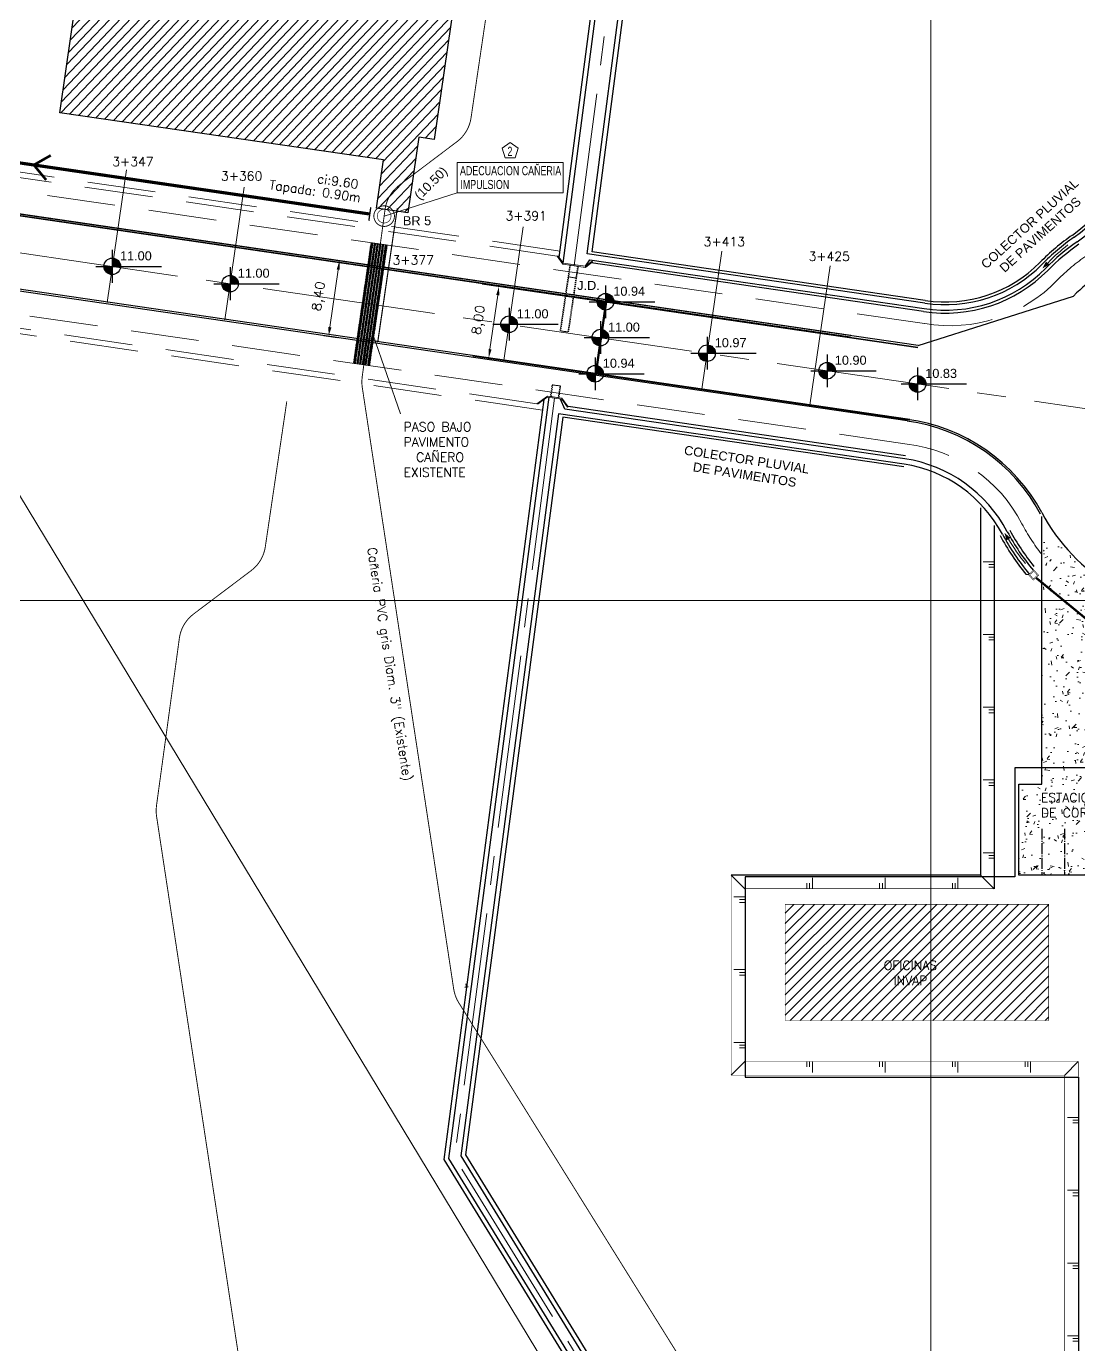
# Model space of a CAD drawing. Header units: millimetres. Extents: x 553474 to 556484, y 6145926 to 6146600.
# Drawn here: x 553900.5 to 554016.3, y 6146218.2 to 6146363.1 of the extents above; entities that cross this region are included whole.
import ezdxf

# ---------------------------------------------------------------- set-up
doc = ezdxf.new("R2010")
doc.units = ezdxf.units.MM
for name, pattern in [('( Hidden )', [0.375, 0.25, -0.125]), ('ACAD_ISO04W100', [30, 24, -3, 0, -3]), ('CENTER2', [28.575, 19.05, -3.175, 3.175, -3.175]), ('HIDDEN', [0.375, 0.25, -0.125]), ('HIDDEN2', [0.1875, 0.125, -0.0625])]:
    doc.linetypes.add(name, pattern=pattern)
for name, color, linetype in [('1', 1, 'Continuous'), ('4', 4, 'Continuous'), ('acotados', 80, 'Continuous'), ('ALAMBRADO', 1, 'Continuous'), ('ARQ_FINA', 56, 'Continuous'), ('CORDONES', 2, 'Continuous'), ('COTA INTRADOS', 1, 'Continuous'), ('cotas', 1, 'Continuous'), ('Cotas de Nivel', 7, 'Continuous'), ('DESAGUES PRIMARIOS', 10, 'Continuous'), ('EJE DE ACCESO', 210, 'CENTER2'), ('excavaciones', 1, 'Continuous'), ('Hatch', 8, 'Continuous'), ('INST PLUVIAL', 52, 'Continuous'), ('Juntas F', 94, 'Continuous'), ('Obrador_Nueva_Posicion', 7, 'Continuous'), ('TERMINACIONES', 252, 'Continuous'), ('TERRENO_RA10', 251, 'Continuous'), ('TEXT_100', 3, 'Continuous'), ('Texto', 2, 'Continuous'), ('TEXTOS', 2, 'Continuous'), ('vehiculos', 253, 'Continuous'), ('Z-ARROYO', 142, 'Continuous'), ('ZANJA', 2, 'Continuous')]:
    doc.layers.add(name, color=color, linetype=linetype)
for name, color, linetype, lineweight in [('8', 8, 'Continuous', 0), ('ARQ_TEXTOS', 2, 'Continuous', 0), ('CLOACAL PVC 160', 10, 'Continuous', 30), ('sin cordon', 10, 'Continuous', 35)]:
    doc.layers.add(name, color=color, linetype=linetype, lineweight=lineweight)
doc.styles.add('L18', font='', dxfattribs={"height": 1.2})
doc.styles.add('ROMANS', font='romans.shx')
doc.styles.get("Standard").update_dxf_attribs({"font": 'arial.ttf'})
doc.styles.add('Text_2.0 mm', font='romans.shx', dxfattribs={"width": 1.1, "height": 2})
doc.styles.add('Texto_5.0mm', font='romans.shx', dxfattribs={"width": 0.9, "height": 5})
doc.styles.add('topografia rev A (17-04-08)$0$Standard', font='txt')
doc.styles.get('L18').set_extended_font_data('@Arial Unicode MS')
doc.linetypes.add('topografia rev A (17-04-08)$0$CERCO', pattern='A,0.5,-0.005,["X",topografia rev A (17-04-08)$0$Standard,S=0.5,R=0,X=-0.1,Y=-0.25],4', length=4.505)
doc.dimstyles.new('COTA 1 EN 1 TEXTO', dxfattribs={"dimtxt": 5, "dimasz": 2, "dimexe": 1, "dimexo": 2, "dimgap": 2, "dimtad": 1, "dimlfac": -0.05, "dimzin": 1, "dimtxsty": 'Texto_5.0mm', "dimcen": 0.5, "dimclrd": 1, "dimclre": 1, "dimclrt": 255, "dimaunit": 1, "dimazin": 0, "dimtfac": 1, "dimtmove": 1, "dimatfit": 2, "dimfxl": 0, "dimtolj": 1, "dimlwd": 0, "dimarcsym": 0})
pattern_1 = [(126.693552, (553680.15967, 6146257.19371), (-0.076375535, -0.0569152), []), (216.693552, (553680.15967, 6146257.19371), (0.0569152, -0.076375535), [])]

# ---------------------------------------------------------------- blocks, each defined once
blk = doc.blocks.new('*D12')
at = {"layer": 'cotas', "color": 1, "lineweight": -2, "transparency": 16777216}
for p, q in [((553952.46, 6146334.57), (553953.5, 6146334.42)), ((553951.32, 6146326.65), (553952.36, 6146326.5))]:
    blk.add_line(p, q, dxfattribs=at)
at = {"layer": 'cotas', "color": 1, "lineweight": 0, "transparency": 16777216}
blk.add_line((553951.51, 6146327.63), (553952.37, 6146333.57), dxfattribs=at)
at = {"layer": 'cotas', "color": 1, "transparency": 16777216}
for points in [[(553952.2, 6146333.6), (553952.53, 6146333.55), (553952.51, 6146334.56)], [(553951.35, 6146327.66), (553951.68, 6146327.61), (553951.37, 6146326.64)]]:
    blk.add_solid(points, dxfattribs=at)
at = {"layer": 'Defpoints', "color": 0, "transparency": 16777216}
for p in [(553950.48, 6146334.86), (553952.51, 6146334.56), (553949.34, 6146326.94)]:
    blk.add_point(p, dxfattribs=at)
at = {"layer": 'cotas', "color": 7, "lineweight": 15, "transparency": 16777216, "insert": (553950.36, 6146330.83), "char_height": 2, "attachment_point": 5, "rotation": 81.817, "style": 'Text_2.0 mm'}
blk.add_mtext('\\A1;{\\H0.5x;8,00}', dxfattribs=at)
blk = doc.blocks.new('*D13')
at = {"layer": 'cotas', "color": 1, "lineweight": -2, "transparency": 16777216}
for p, q in [((553934.43, 6146337.45), (553935.95, 6146337.23)), ((553933.23, 6146329.13), (553934.75, 6146328.91))]:
    blk.add_line(p, q, dxfattribs=at)
at = {"layer": 'cotas', "color": 1, "lineweight": 0, "transparency": 16777216}
blk.add_line((553933.91, 6146330.05), (553934.82, 6146336.38), dxfattribs=at)
at = {"layer": 'cotas', "color": 1, "transparency": 16777216}
for points in [[(553934.65, 6146336.41), (553934.98, 6146336.36), (553934.96, 6146337.37)], [(553933.74, 6146330.07), (553934.07, 6146330.02), (553933.76, 6146329.06)]]:
    blk.add_solid(points, dxfattribs=at)
at = {"layer": 'Defpoints', "color": 0, "transparency": 16777216}
for p in [(553932.45, 6146337.73), (553934.96, 6146337.37), (553931.25, 6146329.42)]:
    blk.add_point(p, dxfattribs=at)
at = {"layer": 'cotas', "color": 7, "lineweight": 15, "transparency": 16777216, "insert": (553932.78, 6146333.44), "char_height": 2, "attachment_point": 5, "rotation": 81.8111, "style": 'Text_2.0 mm'}
blk.add_mtext('\\A1;{\\H0.5x;8,40}', dxfattribs=at)
blk = doc.blocks.new('CLOA')
at = {"const_width": 0.1875}
blk.add_lwpolyline([(-2.15625, 0, 1), (2.15625, 0, 1)], format="xyb", close=True, dxfattribs=at)
blk = doc.blocks.new('COTA_N')
for p, q in [((-1, 0), (0, 0)), ((0, 0.5), (0, -0.5))]:
    blk.add_line(p, q)
at = {"const_width": 0.065}
blk.add_lwpolyline([(0.14, 0.14), (0.28, 0.28), (0, 0), (-0.14, -0.14), (-0.28, -0.28)], dxfattribs=at)
blk = doc.blocks.new('A2si04')
for points in [[(0, 6), (0, -6)], [(-6, 0), (18, 0)]]:
    blk.add_lwpolyline(points)
at = {"const_width": 3.04}
for points in [[(0, -1.52, -0.414214), (-1.52, 0, -39.753154)], [(1.52, 0, 0.414214), (0, 1.52, 39.753154)]]:
    blk.add_lwpolyline(points, format="xyb", dxfattribs=at)
blk.add_circle((0, 0), 3.04)
for tag, p in [('NIVELTER', (3.53, 0.38)), ('NIVELLOS', (3.53, -3.39))]:
    blk.add_attdef(tag, p, '', height=3)

msp = doc.modelspace()

# ---------------------------------------------------------------- hatches: boundary and pattern name
at = {"layer": 'ARQ_FINA', "lineweight": 0}
h = msp.add_hatch(dxfattribs=at)
h.set_pattern_fill('ANSI37', color=256, scale=0.03, angle=81.69355)
h.set_pattern_definition(pattern_1)
h.paths.add_polyline_path([(553938.417, 6146339.348), (553936.481, 6146326.089), (553936.709, 6146326.056), (553938.645, 6146339.315)])
h = msp.add_hatch(dxfattribs=at)
h.set_pattern_fill('ANSI37', color=256, scale=0.03, angle=81.69355)
h.set_pattern_definition(pattern_1)
h.paths.add_polyline_path([(553938.793, 6146339.293), (553936.857, 6146326.034), (553937.006, 6146326.012), (553938.942, 6146339.272)])
h = msp.add_hatch(dxfattribs=at)
h.set_pattern_fill('ANSI37', color=256, scale=0.03, angle=81.69355)
h.set_pattern_definition(pattern_1)
h.paths.add_polyline_path([(553939.09, 6146339.25), (553937.154, 6146325.991), (553937.303, 6146325.969), (553939.239, 6146339.228)])
h = msp.add_hatch(dxfattribs=at)
h.set_pattern_fill('ANSI37', color=256, scale=0.03, angle=81.69355)
h.set_pattern_definition(pattern_1)
h.paths.add_polyline_path([(553939.387, 6146339.207), (553937.451, 6146325.947), (553937.6, 6146325.926), (553939.535, 6146339.185)])
h = msp.add_hatch(dxfattribs=at)
h.set_pattern_fill('ANSI37', color=256, scale=0.03, angle=81.69355)
h.set_pattern_definition(pattern_1)
h.paths.add_polyline_path([(553939.684, 6146339.163), (553937.748, 6146325.904), (553937.896, 6146325.882), (553939.832, 6146339.142)])
h = msp.add_hatch(dxfattribs=at)
h.set_pattern_fill('ANSI37', color=256, scale=0.03, angle=81.69355)
h.set_pattern_definition(pattern_1)
h.paths.add_polyline_path([(553938.272, 6146325.827), (553940.208, 6146339.087), (553939.981, 6146339.12), (553938.045, 6146325.861)])
at = {"layer": 'Hatch', "linetype": 'Continuous', "lineweight": 9}
h = msp.add_hatch(dxfattribs=at)
h.set_pattern_fill('ANSI31', color=256, scale=0.25, angle=1.46243)
h.set_pattern_definition([(46.462425375, (157033.4067, -12136.7903), (-0.57540746575, 0.54675891475), [])])
h.paths.add_polyline_path([(553949.364, 6146378.284), (553938.8, 6146379.817), (553940.1, 6146388.783), (553926.74, 6146390.721), (553926.466, 6146388.83), (553918.874, 6146389.937), (553918.871, 6146389.917), (553918.265, 6146385.935), (553906.895, 6146389.695), (553901.032, 6146375.518), (553907.36, 6146375.54), (553904.183, 6146353.64), (553939.786, 6146348.476), (553939.012, 6146343.139), (553942.475, 6146342.637), (553943.68, 6146350.942), (553945.363, 6146350.698)])
h.paths.add_polyline_path([(553916.251, 6146364.063), (553944.163, 6146364.063), (553944.163, 6146375.842), (553916.251, 6146375.842)], flags=16)
at = {"layer": 'Hatch', "lineweight": 0, "ltscale": 50}
h = msp.add_hatch(dxfattribs=at)
h.set_pattern_fill('AR-CONC', color=256, scale=0.02)
h.set_pattern_definition([(50, (1000, 0), (3.6436933799, -0.3187817108), [0.381, -4.191]), (355, (1000, 0), (-0.7048684285, 3.8211369048), [0.3048, -3.3528116834]), (100.4514447, (1000.3036, -0.0266), (2.9388249418, 3.5023550382), [0.323800176, -3.561804892]), (46.1842, (1000, 1.016), (5.421580818, -0.8408465587), [0.5715, -6.2865]), (96.63555761, (1000.452, 0.946), (4.748082681, 4.948522492), [0.485700463, -5.342712163]), (351.18415117, (1000, 1.016), (4.7480826813, 4.9485224917), [0.4571993414, -5.0291946384]), (21, (1000.508, 0.762), (3.0322878254, -2.0453039637), [0.381, -4.191]), (326, (1000.508, 0.762), (1.236040567, 3.6837593224), [0.3048, -3.3528]), (71.451445, (1000.7607, 0.5916), (4.2683283856, 1.6384553777), [0.323800176, -3.561798752]), (37.5, (1000, 0), (0.061772065, 1.69110077746), [0, -3.31216, 0, -3.4036, 0, -3.3655]), (7.5, (1000, 0), (1.3363932502, 2.00361149636), [0, -1.94056, 0, -3.23596, 0, -1.2827]), (327.5, (998.8672, 0), (2.71181190334, -0.11457487985), [0, -1.27, 0, -3.9624, 0, -5.2578]), (317.5, (998.3592, 0), (2.9625836277, 0.5085298207), [0, -1.651, 0, -2.63144, 0, -3.7338])])
edge = h.paths.add_edge_path()
edge.add_line((554017.198, 6146292.602), (554017.198, 6146298.216))
edge.add_arc((554020.885, 6146297.914), 3.699, 107.63006, 175.32062, ccw=False)
edge.add_line((554019.764, 6146301.439), (554015.362, 6146304.933))
edge.add_line((554015.362, 6146304.933), (554014.037, 6146306.463))
edge.add_line((554014.037, 6146306.463), (554012.893, 6146308.076))
edge.add_line((554012.893, 6146308.076), (554012.198, 6146309.247))
edge.add_line((554012.198, 6146309.247), (554012.414, 6146304.939))
edge.add_line((554012.414, 6146304.939), (554012.198, 6146303.045))
edge.add_line((554012.198, 6146303.045), (554012.198, 6146279.802))
edge.add_line((554012.198, 6146279.802), (554030.004, 6146279.802))
edge.add_line((554030.004, 6146279.802), (554028.082, 6146279.936))
edge.add_line((554028.082, 6146279.936), (554027.277, 6146280.166))
edge.add_line((554027.277, 6146280.166), (554026.227, 6146280.41))
edge.add_line((554026.227, 6146280.41), (554025.106, 6146280.755))
edge.add_line((554025.106, 6146280.755), (554024.243, 6146281.172))
edge.add_line((554024.243, 6146281.172), (554023.624, 6146281.574))
edge.add_line((554023.624, 6146281.574), (554023.316, 6146281.689))
edge.add_line((554023.316, 6146281.689), (554022.457, 6146282.264))
edge.add_line((554022.457, 6146282.264), (554021.146, 6146283.45))
edge.add_line((554021.146, 6146283.45), (554019.928, 6146284.707))
edge.add_line((554019.928, 6146284.707), (554019.089, 6146286.065))
edge.add_line((554019.089, 6146286.065), (554018.499, 6146287.056))
edge.add_line((554018.499, 6146287.056), (554017.646, 6146289.254))
edge.add_line((554017.646, 6146289.254), (554017.261, 6146290.699))
edge.add_line((554017.261, 6146290.699), (554017.189, 6146292.05))
edge.add_line((554017.189, 6146292.05), (554017.198, 6146292.602))
h = msp.add_hatch(dxfattribs=at)
h.set_pattern_fill('AR-CONC', color=256, scale=0.02)
h.set_pattern_definition([(50, (685.9995, -7.259), (3.6436933799, -0.3187817108), [0.381, -4.191]), (355, (685.9995, -7.259), (-0.7048684285, 3.8211369048), [0.3048, -3.3528116834]), (100.4514447, (686.303, -7.2855), (2.9388249418, 3.5023550382), [0.323800176, -3.561804892]), (46.1842, (685.9995, -6.243), (5.421580818, -0.8408465587), [0.5715, -6.2865]), (96.63555761, (686.4513, -6.313), (4.748082681, 4.948522492), [0.485700463, -5.342712163]), (351.18415117, (685.9995, -6.243), (4.7480826813, 4.9485224917), [0.4571993414, -5.0291946384]), (21, (686.5075, -6.497), (3.0322878254, -2.0453039637), [0.381, -4.191]), (326, (686.5075, -6.497), (1.236040567, 3.6837593224), [0.3048, -3.3528]), (71.451445, (686.7602, -6.6674), (4.2683283856, 1.6384553777), [0.323800176, -3.561798752]), (37.5, (685.9995, -7.259), (0.061772065, 1.69110077746), [0, -3.31216, 0, -3.4036, 0, -3.3655]), (7.5, (685.9995, -7.259), (1.3363932502, 2.00361149636), [0, -1.94056, 0, -3.23596, 0, -1.2827]), (327.5, (684.8667, -7.259), (2.71181190334, -0.11457487985), [0, -1.27, 0, -3.9624, 0, -5.2578]), (317.5, (684.3587, -7.259), (2.9625836277, 0.5085298207), [0, -1.651, 0, -2.63144, 0, -3.7338])])
h.paths.add_polyline_path([(554074.996, 6146263.298), (554069.986, 6146263.303), (554064.772, 6146268.516), (554069.895, 6146273.639), (554066.356, 6146277.171), (554054.988, 6146265.803), (554054.988, 6146263.303), (554049.975, 6146263.303), (554049.975, 6146238.303), (554074.979, 6146238.285)])
h.paths.add_polyline_path([(554057.96, 6146285.548), (554052.008, 6146291.499), (554051.819, 6146288.771), (554051.286, 6146286.776), (554051.102, 6146285.778), (554045.127, 6146279.803), (554009.698, 6146279.803), (554009.698, 6146269.803), (554042.198, 6146269.803)])
at = {"layer": 'Hatch', "linetype": 'Continuous', "lineweight": 5}
h = msp.add_hatch(dxfattribs=at)
h.set_pattern_fill('ANSI31', color=256, scale=0.25)
h.paths.add_polyline_path([(554012.963, 6146266.581), (553983.983, 6146266.581), (553983.983, 6146253.804), (554012.963, 6146253.804)])

# ---------------------------------------------------------------- linework, layer by layer
at = {"layer": '1', "lineweight": 25}
msp.add_line((553998.61, 6146328.034), (554015.702, 6146333.484), dxfattribs=at)
at = {"layer": '1', "linetype": 'Continuous'}
for p, q in [((554005.465, 6146310.179), (554005.465, 6146269.802)), ((554006.965, 6146308.25), (554006.965, 6146268.302)), ((553978.04, 6146269.802), (553979.54, 6146268.302)), ((554005.457, 6146269.802), (553978.04, 6146269.802)), ((554005.457, 6146269.802), (554006.957, 6146268.302)), ((553979.54, 6146249.302), (553978.04, 6146247.801)), ((554016.224, 6146249.303), (554014.724, 6146247.802))]:
    msp.add_line(p, q, dxfattribs=at)
at = {"layer": '1', "lineweight": 0, "ltscale": 2, "const_width": 0.28, "flags": 128}
msp.add_lwpolyline([(553903.196, 6146348.949), (553901.338, 6146347.895), (553902.695, 6146346.242)], dxfattribs=at)
at = {"layer": '1', "lineweight": 25, "flags": 128}
for points in [[(553991.171, 6146328.957), (553882.307, 6146344.851, 0.1725437), (553846.813, 6146337.777), (553699.242, 6146249.625, -0.1354368), (553675.652, 6146243.116), (553596.765, 6146243.116, -0.2642674), (553583.879, 6146250.438), (553582.923, 6146252.041)], [(553991.2, 6146329.155), (553882.336, 6146345.049, 0.1725437), (553846.711, 6146337.948), (553699.14, 6146249.796, -0.1354368), (553675.652, 6146243.316), (553596.765, 6146243.316, -0.2642674), (553584.05, 6146250.54), (553583.125, 6146252.093)], [(553998.581, 6146327.836), (553882.035, 6146344.851, 0.1725437), (553846.542, 6146337.777), (553698.971, 6146249.625, -0.1354368), (553675.381, 6146243.116), (553596.493, 6146243.116, -0.1922378), (553586.163, 6146247.24, -0.1922378)], [(553998.61, 6146328.034), (553882.064, 6146345.049, 0.1725437), (553846.439, 6146337.948), (553698.868, 6146249.796, -0.1354368), (553675.381, 6146243.316), (553596.493, 6146243.316, -0.1922378), (553586.3, 6146247.385, -0.1922378)], [(553997.697, 6146319.92), (553881.151, 6146336.935, 0.1725437), (553850.916, 6146330.909), (553703.345, 6146242.757, -0.1354368), (553675.652, 6146235.116), (553614.127, 6146235.116, 0.5819438), (553603.818, 6146216.973), (553611.435, 6146204.189)], [(553997.668, 6146319.722), (553881.122, 6146336.737, 0.1725437), (553851.018, 6146330.737), (553703.447, 6146242.585, -0.1354368), (553675.652, 6146234.916), (553614.127, 6146234.916, 0.5819438), (553603.99, 6146217.076), (553611.607, 6146204.291)]]:
    msp.add_lwpolyline(points, format="xyb", dxfattribs=at)
at = {"layer": '1', "linetype": 'Continuous', "lineweight": 0, "flags": 128}
for points in [[(554006.965, 6146304.258), (554005.765, 6146304.258)], [(554006.965, 6146303.958), (554006.365, 6146303.958)], [(554006.965, 6146303.658), (554006.365, 6146303.658)], [(554006.965, 6146296.258), (554005.765, 6146296.258)], [(554006.965, 6146295.958), (554006.365, 6146295.958)], [(554006.965, 6146295.658), (554006.365, 6146295.658)], [(554006.965, 6146288.258), (554005.765, 6146288.258)], [(554006.965, 6146287.958), (554006.365, 6146287.958)], [(554006.965, 6146287.658), (554006.365, 6146287.658)], [(554006.965, 6146280.258), (554005.765, 6146280.258)], [(554006.965, 6146279.958), (554006.365, 6146279.958)], [(554006.965, 6146279.658), (554006.365, 6146279.658)], [(554006.965, 6146272.258), (554005.765, 6146272.258)], [(554006.965, 6146271.958), (554006.365, 6146271.958)], [(554006.965, 6146271.658), (554006.365, 6146271.658)], [(553986.373, 6146268.302), (553986.373, 6146268.902)], [(553986.673, 6146268.302), (553986.673, 6146268.902)], [(553986.973, 6146268.302), (553986.973, 6146269.502)], [(553994.373, 6146268.302), (553994.373, 6146268.902)], [(553994.673, 6146268.302), (553994.673, 6146268.902)], [(553994.973, 6146268.302), (553994.973, 6146269.502)], [(554002.373, 6146268.302), (554002.373, 6146268.902)], [(554002.673, 6146268.302), (554002.673, 6146268.902)], [(554002.973, 6146268.302), (554002.973, 6146269.502)], [(553979.54, 6146267.4), (553978.34, 6146267.4)], [(553979.54, 6146267.1), (553978.94, 6146267.1)], [(553979.54, 6146266.8), (553978.94, 6146266.8)], [(553979.54, 6146259.4), (553978.34, 6146259.4)], [(553979.54, 6146259.1), (553978.94, 6146259.1)], [(553979.54, 6146258.8), (553978.94, 6146258.8)], [(553979.54, 6146251.4), (553978.34, 6146251.4)], [(553979.54, 6146251.1), (553978.94, 6146251.1)], [(553979.54, 6146250.8), (553978.94, 6146250.8)], [(553986.373, 6146249.298), (553986.373, 6146248.698)], [(553986.673, 6146249.298), (553986.673, 6146248.698)], [(553986.973, 6146249.298), (553986.973, 6146248.098)], [(553994.373, 6146249.298), (553994.373, 6146248.698)], [(553994.673, 6146249.298), (553994.673, 6146248.698)], [(553994.973, 6146249.298), (553994.973, 6146248.098)], [(554002.373, 6146249.298), (554002.373, 6146248.698)], [(554002.673, 6146249.298), (554002.673, 6146248.698)], [(554002.973, 6146249.298), (554002.973, 6146248.098)], [(554010.373, 6146249.298), (554010.373, 6146248.698)], [(554010.673, 6146249.298), (554010.673, 6146248.698)], [(554010.973, 6146249.298), (554010.973, 6146248.098)], [(554016.224, 6146243.136), (554015.024, 6146243.136)], [(554016.224, 6146242.836), (554015.624, 6146242.836)], [(554016.224, 6146242.536), (554015.624, 6146242.536)], [(554016.224, 6146235.136), (554015.024, 6146235.136)], [(554016.224, 6146234.836), (554015.624, 6146234.836)], [(554016.224, 6146234.536), (554015.624, 6146234.536)], [(554016.224, 6146227.136), (554015.024, 6146227.136)], [(554016.224, 6146226.836), (554015.624, 6146226.836)], [(554016.224, 6146226.536), (554015.624, 6146226.536)], [(554016.224, 6146219.136), (554015.024, 6146219.136)], [(554016.224, 6146218.836), (554015.624, 6146218.836)], [(554016.224, 6146218.536), (554015.624, 6146218.536)]]:
    msp.add_lwpolyline(points, dxfattribs=at)
at = {"layer": '1', "lineweight": 9, "const_width": 0.05, "flags": 128}
for points in [[(554010.741, 6146302.833), (554011.27, 6146302.233), (554011.87, 6146302.763), (554011.341, 6146303.362)], [(554010.882, 6146302.824), (554011.279, 6146302.374), (554011.729, 6146302.771), (554011.332, 6146303.221)]]:
    msp.add_lwpolyline(points, close=True, dxfattribs=at)
at = {"layer": '1', "linetype": 'Continuous', "const_width": 0.05, "flags": 128}
for points in [[(553978.04, 6146269.802), (553978.04, 6146247.801), (554014.726, 6146247.801)], [(554016.225, 6146229.014), (554016.224, 6146249.302), (553979.54, 6146249.301), (553979.54, 6146268.302)], [(553979.54, 6146268.302), (554006.957, 6146268.302)], [(554016.227, 6146131.126), (554016.225, 6146229.014)]]:
    msp.add_lwpolyline(points, dxfattribs=at)
msp.add_lwpolyline([(554012.963, 6146253.804), (553983.983, 6146253.804), (553983.983, 6146266.581), (554012.963, 6146266.581)], close=True, dxfattribs=at)
at = {"layer": '1', "linetype": 'Continuous', "flags": 128}
msp.add_lwpolyline([(554014.726, 6146247.801, 0.05, 0.05, 0), (554014.726, 6146131.126, 0, 0, 0)], format="xyseb", dxfattribs=at)
at = {"layer": '1', "lineweight": 25}
for centre, radius, start, end in [((554030.25, 6146319.171), 20.409, 124.9031, 135.4671), ((554030.25, 6146319.172), 20.401, 207.76535, 239.94675)]:
    msp.add_arc(centre, radius, start, end, dxfattribs=at)
at = {"layer": '4', "lineweight": 5}
for p, q in [((553939.87, 6146342.269), (553947.913, 6146344.813)), ((553938.654, 6146329.184), (553941.685, 6146320.543))]:
    msp.add_line(p, q, dxfattribs=at)
at = {"layer": '4', "lineweight": 5, "flags": 128}
msp.add_lwpolyline([(553947.913, 6146348.163), (553959.56, 6146348.163), (553959.56, 6146344.813), (553947.913, 6146344.813)], close=True, dxfattribs=at)
at = {"layer": '8', "lineweight": 0}
for p, q in [((554000, 6146600), (554000, 6145926.088)), ((553495.062, 6146300), (554400, 6146300))]:
    msp.add_line(p, q, dxfattribs=at)
at = {"layer": '8', "linetype": 'HIDDEN', "lineweight": 9, "ltscale": 30, "flags": 128}
for points in [[(553958.904, 6146337.873), (553882.642, 6146349.007, 0.1725437), (553844.388, 6146341.382), (553696.817, 6146253.23, -0.126077), (553676.919, 6146247.344)], [(553959.222, 6146338.433), (553882.729, 6146349.601, 0.1725437), (553844.08, 6146341.897), (553696.509, 6146253.746, -0.1228911), (553677.414, 6146247.966)], [(553999.319, 6146330.457), (553882.425, 6146347.523, 0.1725437), (553845.157, 6146340.095), (553697.586, 6146251.943, -0.1354368), (553675.381, 6146245.816), (553586.54, 6146245.816)], [(553997.384, 6146317.197), (553880.49, 6146334.264, 0.1725437), (553852.029, 6146328.591), (553704.458, 6146240.439, -0.1354368), (553675.381, 6146232.416), (553594.507, 6146232.416)], [(553956.678, 6146321.624), (553880.273, 6146332.779, 0.1725437), (553852.798, 6146327.303), (553705.227, 6146239.151, -0.1285215), (553676.963, 6146230.937)], [(553957.29, 6146320.929), (553880.186, 6146332.186, 0.1725437), (553853.106, 6146326.788), (553705.535, 6146238.636, -0.1259246), (553677.58, 6146230.357)]]:
    msp.add_lwpolyline(points, format="xyb", dxfattribs=at)
at = {"layer": '8', "linetype": 'HIDDEN', "lineweight": 9, "ltscale": 30}
for centre, radius, start, end in [((554030.25, 6146319.171), 22.9, 124.9031, 135.39314), ((554002.129, 6146346.598), 16.382, 260.15535, 316.16849), ((553995.454, 6146300.917), 16.394, 27.2455, 83.24051), ((554030.25, 6146319.171), 22.9, 207.99397, 217.97396)]:
    msp.add_arc(centre, radius, start, end, dxfattribs=at)
at = {"layer": 'acotados', "lineweight": 0, "flags": 128}
for points in [[(554012.856, 6146337.112, 0.5, 0, 0), (554012.279, 6146336.515, 0, 0, 0)], [(554008.544, 6146306.742, 0.5, 0, 0), (554008.1, 6146307.443, 0, 0, 0)]]:
    msp.add_lwpolyline(points, format="xyseb", dxfattribs=at)
at = {"layer": 'acotados', "lineweight": 0}
for centre, radius, start, end in [((554030.227, 6146319.978), 24.4, 128.38241, 135.39314), ((554027.443, 6146317.902), 21.947, 210.56672, 219.09693)]:
    msp.add_arc(centre, radius, start, end, dxfattribs=at)
at = {"layer": 'ALAMBRADO', "linetype": 'topografia rev A (17-04-08)$0$CERCO', "lineweight": 20, "ltscale": 3, "flags": 128}
msp.add_lwpolyline([(553831.756, 6146284.733), (553893.37, 6146322.064), (554038.094, 6146082.898), (554000.109, 6146059.861), (554000.109, 6146021.982), (554342.017, 6146021.982), (554342.017, 6146272.927), (554307.611, 6146307.108), (554088.39, 6146307.108), (554088.39, 6146291.358), (554072.601, 6146291.358)], dxfattribs=at)
at = {"layer": 'ARQ_FINA', "linetype": 'HIDDEN2', "lineweight": 0, "ltscale": 0.25}
for p, q in [((553938.645, 6146339.315), (553936.709, 6146326.056)), ((553938.793, 6146339.293), (553936.857, 6146326.034)), ((553938.942, 6146339.272), (553937.006, 6146326.012)), ((553939.09, 6146339.25), (553937.154, 6146325.991)), ((553939.239, 6146339.228), (553937.303, 6146325.969)), ((553939.387, 6146339.207), (553937.451, 6146325.947)), ((553939.535, 6146339.185), (553937.6, 6146325.926)), ((553939.684, 6146339.163), (553937.748, 6146325.904)), ((553939.832, 6146339.142), (553937.896, 6146325.882)), ((553939.981, 6146339.12), (553938.045, 6146325.861))]:
    msp.add_line(p, q, dxfattribs=at)
at = {"layer": 'ARQ_FINA', "linetype": 'HIDDEN2', "lineweight": 0, "ltscale": 0.25, "flags": 128}
msp.add_lwpolyline([(553940.208, 6146339.087), (553938.272, 6146325.827)], dxfattribs=at)
at = {"layer": 'CLOACAL PVC 160', "linetype": 'Continuous', "ltscale": 3, "const_width": 0.35, "flags": 128}
msp.add_lwpolyline([(553862.979, 6146353.495), (553938.293, 6146342.499)], dxfattribs=at)
at = {"layer": 'CLOACAL PVC 160', "const_width": 0.15, "flags": 128}
msp.add_lwpolyline([(553938.185, 6146341.753), (553938.401, 6146343.246)], dxfattribs=at)
at = {"layer": 'CORDONES', "lineweight": 30, "ltscale": 50}
for radius, start, end in [(19.6, 27.99396, 82.21971), (19.8, 28.23162, 82.21981)]:
    msp.add_arc((553994.754, 6146300.302), radius, start, end, dxfattribs=at)
at = {"layer": 'cotas', "color": 10, "lineweight": 0, "elevation": 9.157, "flags": 128}
msp.add_lwpolyline([(553941.307, 6146343.005), (553939.179, 6146328.424)], dxfattribs=at)
at = {"layer": 'cotas', "lineweight": 0, "elevation": 9.157, "flags": 128}
msp.add_lwpolyline([(553941.316, 6146343.12), (553939.187, 6146328.539)], dxfattribs=at)
at = {"layer": 'DESAGUES PRIMARIOS', "color": 254, "linetype": '( Hidden )', "lineweight": 5, "ltscale": 30, "const_width": 0.1, "flags": 128}
msp.add_lwpolyline([(554120.272, 6146169.502), (554095.538, 6146169.502, 0.1198872), (554093.701, 6146169.055), (554082.699, 6146163.365, -0.1185097), (554080.883, 6146162.918), (554034.112, 6146162.664, -0.4158057), (554032.102, 6146164.664), (554032.102, 6146190.003, 0.4133224), (554024.126, 6146198.003), (553986.217, 6146198.119, -0.2580898), (553982.835, 6146200.003), (553948.081, 6146255.753, -0.1019995), (553947.52, 6146257.268), (553937.463, 6146323.437, -0.0717684), (553937.454, 6146324.579), (553939.972, 6146343.013, -0.1998762), (553941.527, 6146345.666), (553947.876, 6146350.452, 0.1970261), (553949.425, 6146353.061), (553951.788, 6146369.052)], format="xyb", dxfattribs=at)
at = {"layer": 'DESAGUES PRIMARIOS', "color": 254, "lineweight": 5, "const_width": 0.1, "flags": 128}
msp.add_lwpolyline([(554100.795, 6146122.338), (554072.912, 6146122.338, 0.1198872), (554071.074, 6146121.891), (554060.072, 6146116.201, -0.1185097), (554058.256, 6146115.754), (554011.486, 6146115.5, -0.4158057), (554009.475, 6146117.5), (554009.475, 6146142.839, 0.4133224), (554001.499, 6146150.839), (553963.59, 6146150.954, -0.2580898), (553960.208, 6146152.838), (553925.454, 6146208.588, -0.1019995), (553924.894, 6146210.103), (553914.836, 6146276.272, -0.0717684), (553914.827, 6146277.415), (553917.345, 6146295.849, -0.1998762), (553918.9, 6146298.502), (553925.249, 6146303.288, 0.1970261), (553926.798, 6146305.897), (553929.161, 6146321.888)], format="xyb", dxfattribs=at)
at = {"layer": 'EJE DE ACCESO', "color": 10, "lineweight": 0, "flags": 128}
for points in [[(553960.776, 6146336.824), (553975.146, 6146446.538)], [(553958.624, 6146322.246), (553947.628, 6146238.773), (553979.108, 6146187.549), (553992.248, 6146179.756), (553992.552, 6146164.616), (554040.329, 6146085.5)]]:
    msp.add_lwpolyline(points, dxfattribs=at)
for points, elevation in [([(553911.517, 6146347.354), (553909.388, 6146332.773)], 9.15), ([(553924.48, 6146345.462), (553922.351, 6146330.881)], 9.18), ([(553955.179, 6146341.103), (553953.032, 6146326.401)], 8.917), ([(553977.019, 6146338.4), (553974.803, 6146323.223)], 9), ([(553988.93, 6146336.797), (553986.695, 6146321.486)], 9.049)]:
    msp.add_lwpolyline(points, dxfattribs=dict(at, elevation=elevation))
msp.add_lwpolyline([(554030.242, 6146319.171), (553881.457, 6146340.893, 0.1725437), (553848.593, 6146334.343), (553701.022, 6146246.191, -0.1354368), (553675.381, 6146239.116), (553590.146, 6146239.116)], format="xyb", dxfattribs=at)
at = {"layer": 'excavaciones', "flags": 128}
msp.add_lwpolyline([(554047.646, 6146290.473), (554038.765, 6146281.592), (554009.235, 6146281.592), (554009.235, 6146269.592), (553979.577, 6146269.592), (553979.577, 6146247.591), (554016.263, 6146247.591), (554016.263, 6146204.651), (554045.986, 6146204.651), (554045.986, 6146171.662), (554078.004, 6146171.662), (554078.004, 6146263.087), (554047.617, 6146290.444)], dxfattribs=at)
at = {"layer": 'Hatch', "linetype": 'Continuous', "flags": 128}
msp.add_lwpolyline([(553939.012, 6146343.139), (553939.786, 6146348.476), (553904.183, 6146353.64), (553907.36, 6146375.54), (553901.032, 6146375.518), (553906.895, 6146389.695), (553918.265, 6146385.935), (553918.844, 6146389.921), (553918.871, 6146389.917), (553918.874, 6146389.937), (553926.466, 6146388.83), (553926.74, 6146390.721), (553940.1, 6146388.783), (553938.8, 6146379.817), (553949.364, 6146378.284), (553945.363, 6146350.698), (553943.68, 6146350.942), (553942.475, 6146342.637), (553939.012, 6146343.139)], dxfattribs=at)
at = {"layer": 'INST PLUVIAL', "color": 41, "linetype": '( Hidden )', "ltscale": 1.5, "const_width": 0.25, "flags": 128}
msp.add_lwpolyline([(554017.53, 6146297.612), (554011.57, 6146302.498)], dxfattribs=at)
at = {"layer": 'Juntas F', "linetype": 'ByBlock', "flags": 128}
for points in [[(553964.233, 6146332.852), (553963.077, 6146324.936)], [(553964.332, 6146332.837), (553963.176, 6146324.921)]]:
    msp.add_lwpolyline(points, dxfattribs=at)
at = {"layer": 'Obrador_Nueva_Posicion', "lineweight": 0, "flags": 128}
for points in [[(553959.531, 6146337), (553958.906, 6146337.873), (553959.026, 6146337.851)], [(553959.549, 6146337.118), (553959.026, 6146337.851)], [(553959.529, 6146336.985), (553962.005, 6146336.635), (553962.022, 6146336.753), (553959.547, 6146337.104), (553959.529, 6146336.985)], [(553962.005, 6146336.635), (553962.787, 6146337.237)], [(553962.022, 6146336.753), (553962.735, 6146337.304)], [(553962.735, 6146337.304), (553962.787, 6146337.237)], [(553962.735, 6146337.304), (553962.785, 6146337.236)], [(553957.818, 6146322.365), (553956.797, 6146321.607), (553956.678, 6146321.624), (553957.835, 6146322.483)], [(553957.835, 6146322.483), (553959.418, 6146322.25), (553959.4, 6146322.131), (553957.818, 6146322.365), (553957.835, 6146322.483)], [(553959.4, 6146322.131), (553960.049, 6146321.258)], [(553959.418, 6146322.25), (553960.117, 6146321.309)], [(553960.049, 6146321.258), (553960.117, 6146321.309)]]:
    msp.add_lwpolyline(points, dxfattribs=at)
at = {"layer": 'sin cordon', "ltscale": 50, "flags": 128}
for points in [[(553998.59, 6146327.836), (553950.664, 6146334.833)], [(553997.434, 6146319.92), (553949.643, 6146326.897)]]:
    msp.add_lwpolyline(points, dxfattribs=at)
at = {"layer": 'TERMINACIONES', "linetype": 'HIDDEN', "lineweight": 5, "ltscale": 0.5, "flags": 128}
for points in [[(553960.098, 6146335.594), (553961.038, 6146335.455), (553961.228, 6146336.741), (553960.288, 6146336.88)], [(553958.346, 6146323.722), (553959.286, 6146323.583), (553959.096, 6146322.297), (553958.157, 6146322.436)]]:
    msp.add_lwpolyline(points, close=True, dxfattribs=at)
for points in [[(553960.172, 6146335.583), (553960.964, 6146335.466), (553961.153, 6146336.752), (553960.362, 6146336.869), (553960.172, 6146335.583)], [(553961.038, 6146335.455), (553960.162, 6146329.519), (553959.222, 6146329.658), (553960.098, 6146335.594)], [(553960.964, 6146335.466), (553960.088, 6146329.53), (553959.296, 6146329.647), (553960.172, 6146335.583)], [(553958.421, 6146323.711), (553959.212, 6146323.594), (553959.022, 6146322.308), (553958.231, 6146322.425), (553958.421, 6146323.711)]]:
    msp.add_lwpolyline(points, dxfattribs=at)
at = {"layer": 'TEXT_100', "color": 2, "lineweight": 5, "flags": 128}
msp.add_lwpolyline([(553953.736, 6146350.375), (553952.845, 6146349.727), (553953.186, 6146348.679), (553954.287, 6146348.679), (553954.628, 6146349.727)], close=True, dxfattribs=at)
at = {"layer": 'vehiculos', "color": 7, "linetype": 'ACAD_ISO04W100', "ltscale": 0.05}
for p, q in [((554012.198, 6146274.902), (554012.198, 6146269.902)), ((554014.698, 6146274.902), (554014.698, 6146269.902))]:
    msp.add_line(p, q, dxfattribs=at)
at = {"layer": 'vehiculos', "color": 7, "linetype": 'Continuous', "ltscale": 0.05, "flags": 128}
for points in [[(554012.198, 6146279.802), (554012.198, 6146309.247)], [(554057.967, 6146285.541), (554042.198, 6146269.802), (554009.698, 6146269.802), (554009.698, 6146279.802), (554012.198, 6146279.802)]]:
    msp.add_lwpolyline(points, dxfattribs=at)
at = {"layer": 'ZANJA', "flags": 128}
for points in [[(553959.127, 6146337.709), (553973.411, 6146446.765)], [(553959.552, 6146337.097), (553973.907, 6146446.701)], [(553962.209, 6146338.13), (553976.386, 6146446.376)], [(553999.385, 6146333.005), (553962.742, 6146338.355), (553976.881, 6146446.311)], [(553999.341, 6146332.708), (553962.209, 6146338.13)], [(553962.03, 6146336.759), (553962.512, 6146337.479), (553999.255, 6146332.114)], [(553999.204, 6146331.788), (553962.642, 6146337.127)], [(553957.443, 6146322.086), (553946.435, 6146238.519), (553978.277, 6146186.705), (553991.111, 6146179.093), (553991.408, 6146164.285), (554039.345, 6146084.905)], [(553957.981, 6146322.341), (553946.954, 6146238.63), (553978.638, 6146187.072), (553991.606, 6146179.382), (553991.906, 6146164.429), (554039.773, 6146085.164)], [(553997.156, 6146315.584), (553959.754, 6146321.045), (553959.265, 6146322.151)], [(553997.204, 6146315.911), (553960.103, 6146321.328)], [(553959.053, 6146320.541), (553948.303, 6146238.917), (553979.578, 6146188.026), (553992.891, 6146180.131), (553993.198, 6146164.803), (554040.885, 6146085.836)], [(553997.026, 6146314.694), (553959.51, 6146320.171), (553948.822, 6146239.028), (553979.939, 6146188.393), (553993.385, 6146180.419), (553993.696, 6146164.947), (554041.313, 6146086.094)], [(553997.07, 6146314.991), (553959.053, 6146320.541)], [(554010.741, 6146302.833), (554010.475, 6146302.866)]]:
    msp.add_lwpolyline(points, dxfattribs=at)
at = {"layer": 'ZANJA'}
for centre, radius, start, end in [((554007.248, 6146352.14), 14.57, 304.9031, 359.12885), ((554007.248, 6146352.14), 14.87, 304.9031, 359.12885), ((554007.248, 6146352.14), 15.47, 304.9031, 359.12885), ((554030.25, 6146319.171), 25.63, 124.9031, 135.39314), ((554030.25, 6146319.171), 25.33, 124.9031, 135.39314), ((554030.25, 6146319.171), 24.73, 124.9031, 135.39314), ((554030.25, 6146319.171), 24.4, 124.9031, 135.39314), ((554001.63, 6146347.401), 14.87, 261.16739, 315.39314), ((554001.63, 6146347.401), 14.57, 261.16739, 315.39314), ((554001.63, 6146347.401), 15.8, 261.16739, 315.39314), ((554001.63, 6146347.401), 15.47, 261.16739, 315.39314), ((553994.753, 6146300.302), 14.87, 27.9943, 81.07631), ((553994.753, 6146300.302), 15.47, 27.9943, 81.07631), ((554030.25, 6146319.171), 24.4, 207.99397, 219.19723), ((554030.25, 6146319.171), 25.63, 207.99397, 219.50656), ((554030.25, 6146319.171), 25.33, 207.99397, 219.93803), ((554030.25, 6146319.171), 24.73, 207.99397, 219.9015)]:
    msp.add_arc(centre, radius, start, end, dxfattribs=at)

# ---------------------------------------------------------------- block references
at = {"layer": 'CLOACAL PVC 160'}
for xscale, yscale, zscale, rotation in [(0.5250000000211901, 0.525000000372529, 0.525, 358.9618146073969), (0.3499999999697033, 0.349999999627471, 0.35, 358.9618146580934)]:
    msp.add_blockref('CLOA', (553939.87, 6146342.269), dxfattribs=dict(at, xscale=xscale, yscale=yscale, zscale=zscale, rotation=rotation))
at = {"layer": 'Cotas de Nivel'}
ref = msp.add_blockref('A2si04', (553909.968, 6146336.745, 9.15), dxfattribs=dict(at, xscale=0.3000000000465661, yscale=0.2999999998137355, zscale=0.3000000000000007))
ref.add_attrib('NIVELTER', '11.00', (553910.813, 6146337.401, 9.15), dxfattribs={"layer": '0', "height": 1})
ref = msp.add_blockref('A2si04', (553922.929, 6146334.839, 9.18), dxfattribs=dict(at, xscale=0.3000000000465661, yscale=0.2999999998137355, zscale=0.3000000000000007))
ref.add_attrib('NIVELTER', '11.00', (553923.774, 6146335.495, 9.18), dxfattribs={"layer": '0', "height": 1})
ref = msp.add_blockref('A2si04', (553964.233, 6146332.852), dxfattribs=dict(at, xscale=0.3000000000465661, yscale=0.2999999998137355, zscale=0.3))
ref.add_attrib('NIVELTER', '10.94', (553965.078, 6146333.508), dxfattribs={"layer": '0', "height": 1})
ref = msp.add_blockref('A2si04', (553953.612, 6146330.373, 8.917), dxfattribs=dict(at, xscale=0.3000000000465661, yscale=0.2999999998137355, zscale=0.3000000000000007))
ref.add_attrib('NIVELTER', '11.00', (553954.457, 6146331.029, 8.917), dxfattribs={"layer": '0', "height": 1})
ref = msp.add_blockref('A2si04', (553963.657, 6146328.907), dxfattribs=dict(at, xscale=0.3000000000465661, yscale=0.2999999998137355, zscale=0.3))
ref.add_attrib('NIVELTER', '11.00', (553964.502, 6146329.563), dxfattribs={"layer": '0', "height": 1})
ref = msp.add_blockref('A2si04', (553975.39, 6146327.194, 8.917), dxfattribs=dict(at, xscale=0.3000000000465661, yscale=0.2999999998137355, zscale=0.3))
ref.add_attrib('NIVELTER', '10.97', (553976.235, 6146327.85, 8.917), dxfattribs={"layer": '0', "height": 1})
ref = msp.add_blockref('A2si04', (553963.077, 6146324.936), dxfattribs=dict(at, xscale=0.3000000000465661, yscale=0.2999999998137355, zscale=0.3))
ref.add_attrib('NIVELTER', '10.94', (553963.923, 6146325.592), dxfattribs={"layer": '0', "height": 1})
ref = msp.add_blockref('A2si04', (553988.596, 6146325.266), dxfattribs=dict(at, xscale=0.3000000000465661, yscale=0.2999999998137355, zscale=0.3))
ref.add_attrib('NIVELTER', '10.90', (553989.441, 6146325.922), dxfattribs={"layer": '0', "height": 1})
ref = msp.add_blockref('A2si04', (553998.543, 6146323.817), dxfattribs=dict(at, xscale=0.3000000000465661, yscale=0.2999999998137355, zscale=0.3))
ref.add_attrib('NIVELTER', '10.83', (553999.388, 6146324.473), dxfattribs={"layer": '0', "height": 1})
at = {"layer": 'DESAGUES PRIMARIOS', "color": 1, "lineweight": 5, "xscale": 0.3600000000000446, "yscale": 0.3600000000000446, "zscale": 0.3600000000000446, "rotation": 278.6429910155935}
msp.add_blockref('COTA_N', (553948.918, 6146257.48), dxfattribs=at)

# ---------------------------------------------------------------- texts
at = {"layer": 'ARQ_TEXTOS', "color": 3, "width": 0.7}
msp.add_text('2', height=1, dxfattribs=at).set_placement((553953.433, 6146348.898))
at = {"layer": 'ARQ_TEXTOS', "width": 0.7}
for s, p in [('ADECUACION CAÑERIA', (553948.213, 6146346.765)), ('IMPULSION ', (553948.253, 6146345.249))]:
    msp.add_text(s, height=1, dxfattribs=at).set_placement(p)
at = {"layer": 'ARQ_TEXTOS', "insert": (554012.108, 6146278.817), "char_height": 1, "width": 27.6333, "attachment_point": 1, "style": 'ROMANS'}
msp.add_mtext('ESTACIONAMIENTO\\PDE CORTESÍA', dxfattribs=at)
at = {"layer": 'COTA INTRADOS', "color": 5, "style": 'ROMANS'}
for s, p in [('ci:9.60', (553932.459, 6146345.923)), ('Tapada: 0.90m', (553927.176, 6146345.252))]:
    msp.add_text(s, height=1, rotation=351.69342, dxfattribs=at).set_placement(p)
at = {"layer": 'Cotas de Nivel', "char_height": 1, "width": 16.896, "attachment_point": 1}
for insert, rotation in [((554004.259, 6146336.089), 42.33895), ((553971.42, 6146317.28), 351.2501)]:
    msp.add_mtext('\\pi1.5595;COLECTOR PLUVIAL \\P\\pi2.7942;DE PAVIMENTOS', dxfattribs=dict(at, insert=insert, rotation=rotation))
at = {"layer": 'Cotas de Nivel', "insert": (553963.591, 6146335.148), "char_height": 1, "width": 6.01629, "attachment_point": 3}
msp.add_mtext('J.D.', dxfattribs=at)
at = {"layer": 'TERRENO_RA10', "color": 3, "char_height": 1, "attachment_point": 1, "style": 'ROMANS'}
for s, insert in [('3+347', (553909.968, 6146348.764, 17.88)), ('3+360', (553921.925, 6146347.182, 17.91)), ('3+391', (553953.22, 6146342.805, 17.647)), ('3+413', (553975.02, 6146339.959, 17.73)), ('3+425', (553986.557, 6146338.356, 17.779)), ('3+377', (553940.798, 6146337.943, 17.887))]:
    msp.add_mtext(s, dxfattribs=dict(at, insert=insert))
at = {"layer": 'Texto', "insert": (553997.759, 6146259.036), "char_height": 1, "width": 46.30303, "attachment_point": 5, "style": 'ROMANS'}
msp.add_mtext('{\\C0;OFICINAS\\PINVAP}', dxfattribs=at)
at = {"layer": 'TEXTOS', "style": 'L18'}
msp.add_text('(10.50)', height=1, rotation=45, dxfattribs=at).set_placement((553943.788, 6146343.982))
msp.add_text('BR 5', height=1, dxfattribs=at).set_placement((553941.937, 6146341.264))
at = {"layer": 'Z-ARROYO', "color": 7, "insert": (553942.012, 6146319.598), "char_height": 1, "width": 8.4004, "attachment_point": 1, "style": 'ROMANS'}
msp.add_mtext('PASO BAJO PAVIMENTO\\P  CAÑERO EXISTENTE', dxfattribs=at)
at = {"layer": 'Z-ARROYO', "color": 7, "insert": (553939.004, 6146305.91), "char_height": 1, "attachment_point": 1, "rotation": 278.8041, "style": 'ROMANS'}
msp.add_mtext('Cañeria PVC gris Diam. 3" (Existente)', dxfattribs=at)

# ---------------------------------------------------------------- dimensions: what is measured, and where the dimension line sits
at = {"layer": 'cotas', "lineweight": 15}
for base, p1, p2, angle, picture, middle in [((553934.959, 6146337.372), (553931.251, 6146329.419), (553932.448, 6146337.733), 81.81109, '*D13', (553934.361, 6146333.214)), ((553952.51, 6146334.564), (553949.339, 6146326.937), (553950.478, 6146334.856), 81.81696, '*D12', (553951.934, 6146330.605))]:
    dim = msp.add_linear_dim(base=base, p1=p1, p2=p2, angle=angle, text='{\\H0.5x;<>}', dimstyle='COTA 1 EN 1 TEXTO', override={"dimtxt": 1, "dimasz": 1, "dimgap": 1, "dimtxsty": 'Text_2.0 mm', "dimclrt": 7}, dxfattribs=at)
    dim.commit()
    dim.dimension.update_dxf_attribs({"geometry": picture, "text_midpoint": middle, "dimtype": 161})

doc.saveas('drawing.dxf')
